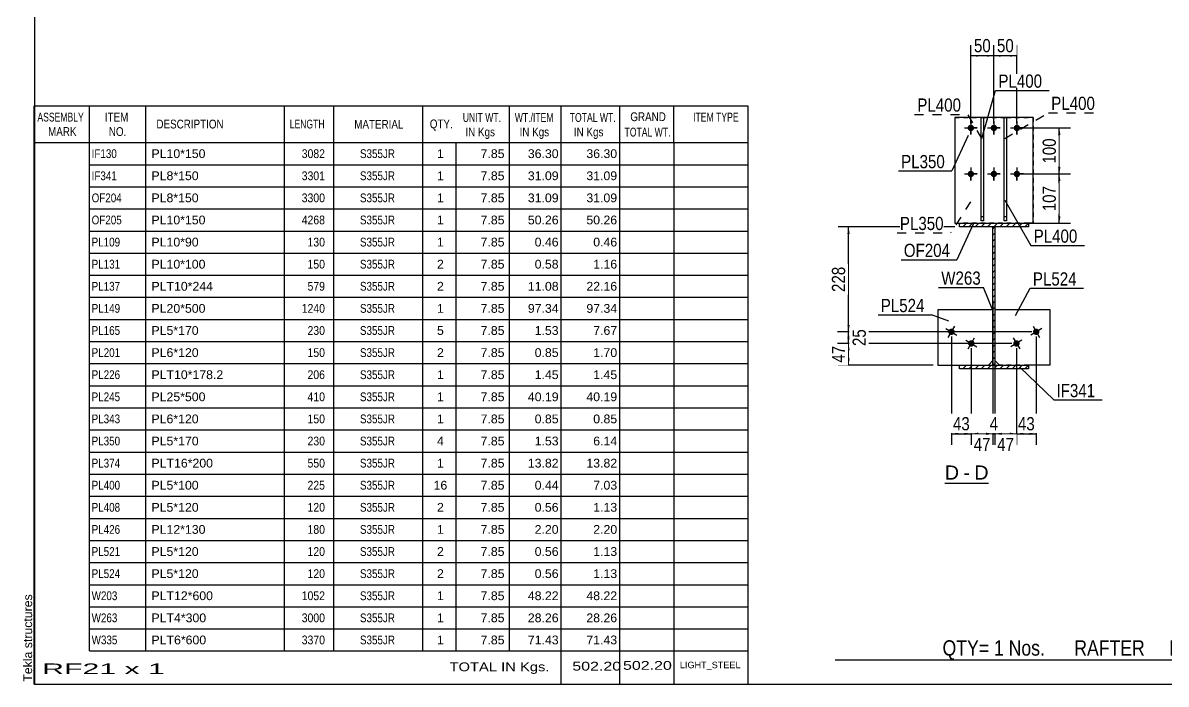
# Model space of a CAD drawing. Header units: millimetres. Extents: x -34 to 368, y -198 to 79.
# Drawn here: x -34.1 to 214.2, y -198.3 to -54.7 of the extents above; entities that cross this region are included whole.
import ezdxf

# ---------------------------------------------------------------- set-up
doc = ezdxf.new("R2010")
doc.units = ezdxf.units.MM
doc.linetypes.add('DXK_LINE_DOT1', pattern=[1.8814, 0.9407, -0.9407])
doc.linetypes.add('DXK_LINE_DOT2', pattern=[3.9198, 1.9599, -1.9599])
doc.styles.add('Arial', font='ARIAL.TTF', dxfattribs={"height": 0.2})
doc.styles.add('Arial Narrow', font='ARIALN.TTF', dxfattribs={"height": 0.2})

# ---------------------------------------------------------------- blocks, each defined once
blk = doc.blocks.new('Unknown-627306527-1201')
at = {"color": 5, "linetype": 'Continuous'}
for p, q in [((-31.58, 78.71), (-31.58, -198.29)), ((-31.58, -198.29), (368.42, -198.29))]:
    blk.add_line(p, q, dxfattribs=at)
at = {"color": 174, "linetype": 'Continuous', "style": 'Arial'}
blk.add_text('Tekla structures', height=1.9102, rotation=90, dxfattribs=at).set_placement((-32.08, -197.79))
blk = doc.blocks.new('Unknown-627306527-12 - 1220')
at = {"color": 7, "linetype": 'Continuous'}
blk.add_line((166.09, -154.65), (175.59, -154.65), dxfattribs=at)
at = {"color": 0, "linetype": 'Continuous'}
blk.add_wipeout([(169.17, -153.9), (169.17, -150.7), (166.09, -150.7), (166.09, -153.9)], dxfattribs=at)
blk.add_wipeout([(171.55, -153.9), (171.55, -150.7), (170.13, -150.7), (170.13, -153.9)], dxfattribs=at)
at = {"color": 96, "linetype": 'Continuous', "style": 'Arial'}
blk.add_text('D', height=3.06, dxfattribs=at).set_placement((166.09, -153.9))
at = {"color": 0, "linetype": 'Continuous'}
blk.add_wipeout([(175.59, -153.9), (175.59, -150.7), (172.51, -150.7), (172.51, -153.9)], dxfattribs=at)
at = {"color": 96, "linetype": 'Continuous', "style": 'Arial'}
for s, p in [('D', (172.51, -153.9)), ('-', (170.13, -153.9))]:
    blk.add_text(s, height=3.06, dxfattribs=at).set_placement(p)
blk = doc.blocks.new('Part-627306527-1245 - 1220')
at = {"linetype": 'Continuous'}
h = blk.add_hatch(dxfattribs=at)
h.set_pattern_fill('', scale=0.3, style=0, pattern_type=0)
h.set_pattern_definition([(45, (184.2473, -129.0366), (-0.67352, 0.67352), [])])
h.paths.add_polyline_path([(184.25, -129.84), (184.25, -129.04), (169.25, -129.04), (169.25, -129.84)])
at = {"color": 2, "linetype": 'Continuous'}
for p, q in [((169.25, -129.84), (169.25, -129.04)), ((169.25, -129.04), (184.25, -129.04)), ((184.25, -129.04), (184.25, -129.84)), ((184.25, -129.84), (169.25, -129.84))]:
    blk.add_line(p, q, dxfattribs=at)
blk = doc.blocks.new('Part-627306527-1280 - 1220')
at = {"color": 2, "linetype": 'Continuous'}
for p, q in [((168.25, -75.24), (168.25, -98.24)), ((185.25, -75.24), (168.25, -75.24)), ((185.25, -98.24), (185.25, -75.24)), ((168.25, -98.24), (169.25, -98.24)), ((185.25, -98.24), (184.25, -98.24))]:
    blk.add_line(p, q, dxfattribs=at)
at = {"color": 7, "linetype": 'DXK_LINE_DOT1'}
blk.add_line((184.25, -98.24), (169.25, -98.24), dxfattribs=at)
blk = doc.blocks.new('Part-627306527-1385 - 1220')
at = {"color": 2, "linetype": 'Continuous'}
for p, q in [((174, -97.74), (174, -75.24)), ((174, -75.24), (174.5, -75.24)), ((174.5, -75.24), (174.5, -97.74)), ((174.5, -97.74), (174, -97.74))]:
    blk.add_line(p, q, dxfattribs=at)
at = {"color": 7, "linetype": 'DXK_LINE_DOT1'}
blk.add_line((174, -96.74), (174.5, -96.74), dxfattribs=at)
blk = doc.blocks.new('Part-627306527-1325 - 1220')
at = {"linetype": 'Continuous'}
h = blk.add_hatch(dxfattribs=at)
h.set_pattern_fill('', scale=0.3, style=0, pattern_type=0)
h.set_pattern_definition([(45, (184.2473, -98.2366), (-0.67352, 0.67352), [])])
h.paths.add_polyline_path([(184.25, -99.04), (184.25, -98.24), (169.25, -98.24), (169.25, -99.04)])
at = {"color": 2, "linetype": 'Continuous'}
for p, q in [((169.25, -99.04), (169.25, -98.24)), ((169.25, -98.24), (184.25, -98.24)), ((184.25, -99.04), (169.25, -99.04)), ((184.25, -98.24), (184.25, -99.04))]:
    blk.add_line(p, q, dxfattribs=at)
blk = doc.blocks.new('Bolt-627306527-1331 - 1220')
at = {"linetype": 'Continuous'}
for points in [[(167.89, -121.2, -1), (167.18, -122.41, -1)], [(172.2, -123.73, -1), (171.49, -124.94, -1)]]:
    blk.add_hatch(color=3, dxfattribs=at).paths.add_polyline_path(points)
at = {"color": 3, "linetype": 'Continuous'}
for p, q in [((166.33, -121.09), (168.74, -122.51)), ((166.83, -123.01), (168.25, -120.6)), ((170.64, -123.63), (173.05, -125.05)), ((171.14, -125.54), (172.56, -123.13))]:
    blk.add_line(p, q, dxfattribs=at)
blk = doc.blocks.new('Bolt-627306527-1332 - 1220')
at = {"linetype": 'Continuous'}
for points in [[(186.31, -122.41, -1), (185.6, -121.2, -1)], [(182, -124.94, -1), (181.29, -123.73, -1)]]:
    blk.add_hatch(color=3, dxfattribs=at).paths.add_polyline_path(points)
at = {"color": 3, "linetype": 'Continuous'}
for p, q in [((187.16, -121.09), (184.75, -122.51)), ((185.25, -120.6), (186.67, -123.01)), ((182.85, -123.63), (180.44, -125.05)), ((180.94, -123.13), (182.36, -125.54))]:
    blk.add_line(p, q, dxfattribs=at)
blk = doc.blocks.new('Bolt-627306527-1333 - 1220')
at = {"color": 3, "linetype": 'Continuous'}
for p, q in [((171.75, -76.14), (171.75, -77.07)), ((176.75, -76.14), (176.75, -77.07)), ((181.75, -76.14), (181.75, -77.07)), ((170.35, -77.54), (171.28, -77.54)), ((171.75, -78.94), (171.75, -78)), ((173.15, -77.54), (172.21, -77.54)), ((175.35, -77.54), (176.28, -77.54)), ((176.75, -78.94), (176.75, -78)), ((178.15, -77.54), (177.21, -77.54)), ((180.35, -77.54), (181.28, -77.54)), ((181.75, -78.94), (181.75, -78)), ((183.15, -77.54), (182.21, -77.54)), ((171.75, -86.14), (171.75, -87.07)), ((176.75, -86.14), (176.75, -87.07)), ((181.75, -86.14), (181.75, -87.07)), ((170.35, -87.54), (171.28, -87.54)), ((171.75, -88.94), (171.75, -88)), ((173.15, -87.54), (172.21, -87.54)), ((175.35, -87.54), (176.28, -87.54)), ((176.75, -88.94), (176.75, -88)), ((178.15, -87.54), (177.21, -87.54)), ((180.35, -87.54), (181.28, -87.54)), ((181.75, -88.94), (181.75, -88)), ((183.15, -87.54), (182.21, -87.54))]:
    blk.add_line(p, q, dxfattribs=at)
blk = doc.blocks.new('Bolt-627306527-1345 - 1220')
at = {"linetype": 'Continuous'}
for points in [[(172.45, -77.54, -1), (171.05, -77.54, -1)], [(177.45, -77.54, -1), (176.05, -77.54, -1)], [(182.45, -77.54, -1), (181.05, -77.54, -1)], [(172.45, -87.54, -1), (171.05, -87.54, -1)], [(177.45, -87.54, -1), (176.05, -87.54, -1)], [(182.45, -87.54, -1), (181.05, -87.54, -1)]]:
    blk.add_hatch(color=3, dxfattribs=at).paths.add_polyline_path(points)
at = {"color": 3, "linetype": 'Continuous'}
for p, q in [((171.75, -76.14), (171.75, -78.94)), ((176.75, -76.14), (176.75, -78.94)), ((181.75, -76.14), (181.75, -78.94)), ((170.35, -77.54), (173.15, -77.54)), ((175.35, -77.54), (178.15, -77.54)), ((180.35, -77.54), (183.15, -77.54)), ((171.75, -86.14), (171.75, -88.94)), ((176.75, -86.14), (176.75, -88.94)), ((181.75, -86.14), (181.75, -88.94)), ((170.35, -87.54), (173.15, -87.54)), ((175.35, -87.54), (178.15, -87.54)), ((180.35, -87.54), (183.15, -87.54))]:
    blk.add_line(p, q, dxfattribs=at)
blk = doc.blocks.new('Part-627306527-1363 - 1220')
at = {"linetype": 'Continuous'}
h = blk.add_hatch(dxfattribs=at)
h.set_pattern_fill('', scale=0.3, style=0, pattern_type=0)
h.set_pattern_definition([(45, (176.9473, -99.0366), (-0.67352, 0.67352), [])])
h.paths.add_polyline_path([(176.95, -129.04), (176.95, -99.04), (176.55, -99.04), (176.55, -129.04)])
at = {"color": 2, "linetype": 'Continuous'}
for p, q in [((176.55, -129.04), (176.55, -99.04)), ((176.55, -99.04), (176.95, -99.04)), ((176.95, -99.04), (176.95, -129.04)), ((176.95, -129.04), (176.55, -129.04))]:
    blk.add_line(p, q, dxfattribs=at)
blk = doc.blocks.new('Part-627306527-1393 - 1220')
at = {"color": 7, "linetype": 'DXK_LINE_DOT1'}
for p, q in [((174, -97.74), (174, -75.24)), ((174, -75.24), (174.5, -75.24)), ((174.5, -75.24), (174.5, -97.74)), ((174.5, -97.74), (174, -97.74))]:
    blk.add_line(p, q, dxfattribs=at)
blk = doc.blocks.new('Part-627306527-1402 - 1220')
at = {"color": 2, "linetype": 'Continuous'}
for p, q in [((179, -97.74), (179, -75.24)), ((179, -75.24), (179.5, -75.24)), ((179.5, -75.24), (179.5, -97.74)), ((179.5, -97.74), (179, -97.74))]:
    blk.add_line(p, q, dxfattribs=at)
at = {"color": 7, "linetype": 'DXK_LINE_DOT1'}
blk.add_line((179, -96.74), (179.5, -96.74), dxfattribs=at)
blk = doc.blocks.new('Part-627306527-1429 - 1220')
at = {"color": 2, "linetype": 'Continuous'}
for p, q in [((176.55, -117.04), (164.55, -117.04)), ((164.55, -117.04), (164.55, -129.04)), ((164.55, -129.04), (169.25, -129.04)), ((176.55, -128.04), (175.55, -129.04))]:
    blk.add_line(p, q, dxfattribs=at)
at = {"color": 7, "linetype": 'DXK_LINE_DOT1'}
for p, q in [((176.55, -117.04), (176.55, -128.04)), ((169.25, -129.04), (175.55, -129.04))]:
    blk.add_line(p, q, dxfattribs=at)
blk = doc.blocks.new('Part-627306527-1434 - 1220')
at = {"color": 2, "linetype": 'Continuous'}
for p, q in [((188.95, -117.04), (176.95, -117.04)), ((188.95, -129.04), (188.95, -117.04)), ((176.95, -128.04), (177.95, -129.04)), ((188.95, -129.04), (184.25, -129.04))]:
    blk.add_line(p, q, dxfattribs=at)
at = {"color": 7, "linetype": 'DXK_LINE_DOT1'}
for p, q in [((176.95, -117.04), (176.95, -128.04)), ((184.25, -129.04), (177.95, -129.04))]:
    blk.add_line(p, q, dxfattribs=at)
blk = doc.blocks.new('Part-627306527-1439 - 1220')
at = {"color": 7, "linetype": 'DXK_LINE_DOT1'}
for p, q in [((179, -97.74), (179, -75.24)), ((179, -75.24), (179.5, -75.24)), ((179.5, -75.24), (179.5, -97.74)), ((179.5, -97.74), (179, -97.74))]:
    blk.add_line(p, q, dxfattribs=at)
blk = doc.blocks.new('Part-627306527-1444 - 1220')
at = {"color": 7, "linetype": 'DXK_LINE_DOT1'}
for p, q in [((168.25, -75.24), (168.25, -98.24)), ((168.25, -75.24), (174, -75.24)), ((174.5, -75.24), (179, -75.24)), ((179.5, -75.24), (185.25, -75.24)), ((185.25, -75.24), (185.25, -98.24)), ((168.25, -98.24), (169.25, -98.24)), ((184.25, -98.24), (185.25, -98.24))]:
    blk.add_line(p, q, dxfattribs=at)
blk = doc.blocks.new('StraightDimension-627306527-1511 - 1220')
at = {"linetype": 'Continuous'}
for points in [[(173.35, -144.2), (171.85, -143.95), (173.35, -143.7)], [(175.05, -143.7), (176.55, -143.95), (175.05, -144.2)]]:
    blk.add_hatch(color=7, dxfattribs=at).paths.add_polyline_path(points)
at = {"color": 7, "linetype": 'Continuous'}
for p, q in [((176.55, -115.04), (176.55, -146.2)), ((171.85, -125.34), (171.85, -146.2)), ((171.85, -143.95), (176.55, -143.95))]:
    blk.add_line(p, q, dxfattribs=at)
at = {"color": 0}
blk.add_wipeout([(176.63, -148.3), (176.63, -144.1), (171.77, -144.1), (171.77, -148.3)], dxfattribs=at)
at = {"color": 3, "style": 'Arial Narrow'}
blk.add_text('47', height=2.863, dxfattribs=at).set_placement((172.37, -147.7))
blk = doc.blocks.new('StraightDimension-627306527-1531 - 1220')
at = {"linetype": 'Continuous'}
for points in [[(183.15, -144.2), (181.65, -143.95), (183.15, -143.7)], [(184.46, -143.7), (185.96, -143.95), (184.46, -144.2)]]:
    blk.add_hatch(color=7, dxfattribs=at).paths.add_polyline_path(points)
at = {"color": 7, "linetype": 'Continuous'}
for p, q in [((185.96, -122.8), (185.96, -146.35)), ((181.65, -125.34), (181.65, -146.35)), ((181.65, -143.95), (185.96, -143.95))]:
    blk.add_line(p, q, dxfattribs=at)
at = {"color": 0}
blk.add_wipeout([(186.23, -143.8), (186.23, -139.6), (181.37, -139.6), (181.37, -143.8)], dxfattribs=at)
at = {"color": 3, "style": 'Arial Narrow'}
blk.add_text('43', height=2.863, dxfattribs=at).set_placement((181.97, -143.2))
blk = doc.blocks.new('StraightDimension-627306527-1541 - 1220')
at = {"linetype": 'Continuous'}
for points in [[(178.45, -144.2), (176.95, -143.95), (178.45, -143.7)], [(180.15, -143.7), (181.65, -143.95), (180.15, -144.2)]]:
    blk.add_hatch(color=7, dxfattribs=at).paths.add_polyline_path(points)
at = {"color": 7, "linetype": 'Continuous'}
for p, q in [((176.95, -115.04), (176.95, -146.2)), ((181.65, -125.34), (181.65, -146.2)), ((176.95, -143.95), (181.65, -143.95))]:
    blk.add_line(p, q, dxfattribs=at)
at = {"color": 0}
blk.add_wipeout([(181.73, -148.3), (181.73, -144.1), (176.87, -144.1), (176.87, -148.3)], dxfattribs=at)
at = {"color": 3, "style": 'Arial Narrow'}
blk.add_text('47', height=2.863, dxfattribs=at).set_placement((177.47, -147.7))
blk = doc.blocks.new('StraightDimension-627306527-7121 - 1220')
at = {"linetype": 'Continuous'}
for points in [[(144.94, -100.54), (145.19, -99.04), (145.44, -100.54)], [(145.44, -120.3), (145.19, -121.8), (144.94, -120.3)]]:
    blk.add_hatch(color=7, dxfattribs=at).paths.add_polyline_path(points)
at = {"color": 7, "linetype": 'Continuous'}
for p, q in [((168.25, -99.04), (142.94, -99.04)), ((145.19, -121.8), (145.19, -99.04)), ((184.96, -121.8), (142.94, -121.8))]:
    blk.add_line(p, q, dxfattribs=at)
at = {"color": 0}
blk.add_wipeout([(145.04, -107.08), (140.84, -107.08), (140.84, -113.76), (145.04, -113.76)], dxfattribs=at)
at = {"color": 3, "style": 'Arial Narrow'}
blk.add_text('228', height=2.863, rotation=90.0002, dxfattribs=at).set_placement((144.44, -113.16))
blk = doc.blocks.new('StraightDimension-627306527-1521 - 1220')
at = {"linetype": 'Continuous'}
for points in [[(169.04, -144.2), (167.54, -143.95), (169.04, -143.7)], [(170.35, -143.7), (171.85, -143.95), (170.35, -144.2)]]:
    blk.add_hatch(color=7, dxfattribs=at).paths.add_polyline_path(points)
at = {"color": 7, "linetype": 'Continuous'}
for p, q in [((167.54, -122.8), (167.54, -146.35)), ((171.85, -125.34), (171.85, -146.35)), ((167.54, -143.95), (171.85, -143.95))]:
    blk.add_line(p, q, dxfattribs=at)
at = {"color": 0}
blk.add_wipeout([(172.12, -143.8), (172.12, -139.6), (167.26, -139.6), (167.26, -143.8)], dxfattribs=at)
at = {"color": 3, "style": 'Arial Narrow'}
blk.add_text('43', height=2.863, dxfattribs=at).set_placement((167.86, -143.2))
blk = doc.blocks.new('StraightDimension-627306527-7123 - 1220')
at = {"linetype": 'Continuous'}
for points in [[(144.94, -125.84), (145.19, -124.34), (145.44, -125.84)], [(145.44, -127.54), (145.19, -129.04), (144.94, -127.54)]]:
    blk.add_hatch(color=7, dxfattribs=at).paths.add_polyline_path(points)
at = {"color": 7, "linetype": 'Continuous'}
for p, q in [((180.65, -124.34), (142.94, -124.34)), ((145.19, -129.04), (145.19, -124.34)), ((163.55, -129.04), (142.94, -129.04))]:
    blk.add_line(p, q, dxfattribs=at)
at = {"color": 0}
blk.add_wipeout([(145.04, -124.26), (140.84, -124.26), (140.84, -129.11), (145.04, -129.11)], dxfattribs=at)
at = {"color": 3, "style": 'Arial Narrow'}
blk.add_text('47', height=2.863, rotation=90.0002, dxfattribs=at).set_placement((144.44, -128.51))
blk = doc.blocks.new('StraightDimension-627306527-1500 - 1220')
at = {"linetype": 'Continuous'}
for points in [[(175.05, -143.7), (176.55, -143.95), (175.05, -144.2)], [(178.45, -144.2), (176.95, -143.95), (178.45, -143.7)]]:
    blk.add_hatch(color=7, dxfattribs=at).paths.add_polyline_path(points)
at = {"color": 7, "linetype": 'Continuous'}
for p, q in [((176.55, -115.04), (176.55, -146.35)), ((176.95, -115.04), (176.95, -146.35)), ((176.55, -143.95), (176.95, -143.95))]:
    blk.add_line(p, q, dxfattribs=at)
at = {"color": 0}
blk.add_wipeout([(178.26, -143.8), (178.26, -139.6), (175.23, -139.6), (175.23, -143.8)], dxfattribs=at)
at = {"color": 3, "style": 'Arial Narrow'}
blk.add_text('4', height=2.86, dxfattribs=at).set_placement((175.83, -143.2))
blk = doc.blocks.new('StraightDimension-627306527-1557 - 1220')
at = {"linetype": 'Continuous'}
for points in [[(190.7, -79.04), (190.95, -77.54), (191.2, -79.04)], [(191.2, -86.04), (190.95, -87.54), (190.7, -86.04)]]:
    blk.add_hatch(color=7, dxfattribs=at).paths.add_polyline_path(points)
at = {"color": 7, "linetype": 'Continuous'}
for p, q in [((182.75, -77.54), (193.35, -77.54)), ((190.95, -87.54), (190.95, -77.54)), ((182.75, -87.54), (193.35, -87.54))]:
    blk.add_line(p, q, dxfattribs=at)
at = {"color": 0}
blk.add_wipeout([(190.8, -79.19), (186.6, -79.19), (186.6, -85.88), (190.8, -85.88)], dxfattribs=at)
at = {"color": 3, "style": 'Arial Narrow'}
blk.add_text('100', height=2.863, rotation=90.0002, dxfattribs=at).set_placement((190.2, -85.28))
blk = doc.blocks.new('StraightDimension-627306527-1573 - 1220')
at = {"linetype": 'Continuous'}
for points in [[(190.7, -89.04), (190.95, -87.54), (191.2, -89.04)], [(191.2, -96.74), (190.95, -98.24), (190.7, -96.74)]]:
    blk.add_hatch(color=7, dxfattribs=at).paths.add_polyline_path(points)
at = {"color": 7, "linetype": 'Continuous'}
for p, q in [((182.75, -87.54), (193.35, -87.54)), ((190.95, -98.24), (190.95, -87.54)), ((185.25, -98.24), (193.35, -98.24))]:
    blk.add_line(p, q, dxfattribs=at)
at = {"color": 0}
blk.add_wipeout([(190.8, -89.54), (186.6, -89.54), (186.6, -96.23), (190.8, -96.23)], dxfattribs=at)
at = {"color": 3, "style": 'Arial Narrow'}
blk.add_text('107', height=2.863, rotation=90.0002, dxfattribs=at).set_placement((190.2, -95.63))
blk = doc.blocks.new('StraightDimension-627306527-3196 - 1220')
at = {"linetype": 'Continuous'}
for points in [[(173.25, -62.09), (171.75, -61.84), (173.25, -61.59)], [(175.25, -61.59), (176.75, -61.84), (175.25, -62.09)]]:
    blk.add_hatch(color=7, dxfattribs=at).paths.add_polyline_path(points)
at = {"color": 7, "linetype": 'Continuous'}
for p, q in [((171.75, -76.54), (171.75, -59.59)), ((171.75, -61.84), (176.75, -61.84)), ((176.75, -76.54), (176.75, -59.59))]:
    blk.add_line(p, q, dxfattribs=at)
at = {"color": 0}
blk.add_wipeout([(176.68, -61.69), (176.68, -57.49), (171.82, -57.49), (171.82, -61.69)], dxfattribs=at)
at = {"color": 3, "style": 'Arial Narrow'}
blk.add_text('50', height=2.863, dxfattribs=at).set_placement((172.42, -61.09))
blk = doc.blocks.new('StraightDimension-627306527-3198 - 1220')
at = {"linetype": 'Continuous'}
for points in [[(178.25, -62.09), (176.75, -61.84), (178.25, -61.59)], [(180.25, -61.59), (181.75, -61.84), (180.25, -62.09)]]:
    blk.add_hatch(color=7, dxfattribs=at).paths.add_polyline_path(points)
at = {"color": 7, "linetype": 'Continuous'}
for p, q in [((176.75, -76.54), (176.75, -59.59)), ((176.75, -61.84), (181.75, -61.84)), ((181.75, -76.54), (181.75, -59.59))]:
    blk.add_line(p, q, dxfattribs=at)
at = {"color": 0}
blk.add_wipeout([(181.68, -61.69), (181.68, -57.49), (176.82, -57.49), (176.82, -61.69)], dxfattribs=at)
at = {"color": 3, "style": 'Arial Narrow'}
blk.add_text('50', height=2.863, dxfattribs=at).set_placement((177.42, -61.09))
blk = doc.blocks.new('StraightDimension-627306527-7122 - 1220')
at = {"linetype": 'Continuous'}
for points in [[(144.94, -123.3), (145.19, -121.8), (145.44, -123.3)], [(145.44, -122.84), (145.19, -124.34), (144.94, -122.84)]]:
    blk.add_hatch(color=7, dxfattribs=at).paths.add_polyline_path(points)
at = {"color": 7, "linetype": 'Continuous'}
for p, q in [((184.96, -121.8), (142.79, -121.8)), ((145.19, -124.34), (145.19, -121.8)), ((180.65, -124.34), (142.79, -124.34))]:
    blk.add_line(p, q, dxfattribs=at)
at = {"color": 0}
blk.add_wipeout([(149.54, -120.64), (145.34, -120.64), (145.34, -125.5), (149.54, -125.5)], dxfattribs=at)
at = {"color": 3, "style": 'Arial Narrow'}
blk.add_text('25', height=2.863, rotation=90.0002, dxfattribs=at).set_placement((148.94, -124.9))
blk = doc.blocks.new('CBS_BOM-627306527-8106')
at = {"color": 7, "linetype": 'Continuous'}
for p, q in [((-31.61, -80.72), (-31.61, -72.72)), ((-31.61, -72.72), (123.31, -72.72)), ((-19.61, -80.72), (-19.61, -72.72)), ((-7.42, -80.72), (-7.42, -72.72)), ((22.75, -80.72), (22.75, -72.72)), ((33.43, -80.72), (33.43, -72.72)), ((52.74, -80.72), (52.74, -72.72)), ((71.54, -80.72), (71.54, -72.72)), ((82.76, -80.72), (82.76, -72.72)), ((95.54, -80.72), (95.54, -72.72)), ((107.29, -80.72), (107.29, -72.72)), ((123.31, -72.73), (123.31, -80.71)), ((-31.61, -80.72), (123.31, -80.72)), ((-31.61, -85.52), (-31.61, -80.72)), ((-19.61, -85.52), (-19.61, -80.72)), ((-7.42, -85.52), (-7.42, -80.72)), ((22.75, -85.52), (22.75, -80.72)), ((33.43, -85.52), (33.43, -80.72)), ((52.74, -85.52), (52.74, -80.72)), ((60.01, -85.52), (60.01, -80.72)), ((71.54, -85.52), (71.54, -80.72)), ((82.76, -85.52), (82.76, -80.72)), ((95.54, -85.52), (95.54, -80.72)), ((107.31, -85.52), (107.31, -80.72)), ((123.31, -80.73), (123.31, -85.52)), ((-31.61, -90.32), (-31.61, -85.52)), ((-19.61, -85.52), (123.31, -85.52)), ((-19.61, -90.32), (-19.61, -85.52)), ((-7.42, -90.32), (-7.42, -85.52)), ((22.75, -90.32), (22.75, -85.52)), ((33.43, -90.32), (33.43, -85.52)), ((52.74, -90.32), (52.74, -85.52)), ((60.01, -90.32), (60.01, -85.52)), ((71.54, -90.32), (71.54, -85.52)), ((82.76, -90.32), (82.76, -85.52)), ((95.54, -90.32), (95.54, -85.52)), ((107.31, -90.32), (107.31, -85.52)), ((123.31, -85.53), (123.31, -90.32)), ((-31.61, -95.12), (-31.61, -90.32)), ((-19.61, -90.32), (123.31, -90.32)), ((-19.61, -95.12), (-19.61, -90.32)), ((-7.42, -95.12), (-7.42, -90.32)), ((22.75, -95.12), (22.75, -90.32)), ((33.43, -95.12), (33.43, -90.32)), ((52.74, -95.12), (52.74, -90.32)), ((60.01, -95.12), (60.01, -90.32)), ((71.54, -95.12), (71.54, -90.32)), ((82.76, -95.12), (82.76, -90.32)), ((95.54, -95.12), (95.54, -90.32)), ((107.31, -95.12), (107.31, -90.32)), ((123.31, -90.33), (123.31, -95.12)), ((-31.61, -99.92), (-31.61, -95.12)), ((-19.61, -95.12), (123.31, -95.12)), ((-19.61, -99.92), (-19.61, -95.12)), ((-7.42, -99.92), (-7.42, -95.12)), ((22.75, -99.92), (22.75, -95.12)), ((33.43, -99.92), (33.43, -95.12)), ((52.74, -99.92), (52.74, -95.12)), ((60.01, -99.92), (60.01, -95.12)), ((71.54, -99.92), (71.54, -95.12)), ((82.76, -99.92), (82.76, -95.12)), ((95.54, -99.92), (95.54, -95.12)), ((107.31, -99.92), (107.31, -95.12)), ((123.31, -95.13), (123.31, -99.92)), ((-31.61, -104.72), (-31.61, -99.92)), ((-19.61, -99.92), (123.31, -99.92)), ((-19.61, -104.72), (-19.61, -99.92)), ((-7.42, -104.72), (-7.42, -99.92)), ((22.75, -104.72), (22.75, -99.92)), ((33.43, -104.72), (33.43, -99.92)), ((52.74, -104.72), (52.74, -99.92)), ((60.01, -104.72), (60.01, -99.92)), ((71.54, -104.72), (71.54, -99.92)), ((82.76, -104.72), (82.76, -99.92)), ((95.54, -104.72), (95.54, -99.92)), ((107.31, -104.72), (107.31, -99.92)), ((123.31, -99.93), (123.31, -104.72)), ((-31.61, -109.52), (-31.61, -104.72)), ((-19.61, -104.72), (123.31, -104.72)), ((-19.61, -109.52), (-19.61, -104.72)), ((-7.42, -109.52), (-7.42, -104.72)), ((22.75, -109.52), (22.75, -104.72)), ((33.43, -109.52), (33.43, -104.72)), ((52.74, -109.52), (52.74, -104.72)), ((60.01, -109.52), (60.01, -104.72)), ((71.54, -109.52), (71.54, -104.72)), ((82.76, -109.52), (82.76, -104.72)), ((95.54, -109.52), (95.54, -104.72)), ((107.31, -109.52), (107.31, -104.72)), ((123.31, -104.73), (123.31, -109.52)), ((-31.61, -114.32), (-31.61, -109.52)), ((-19.61, -109.52), (123.31, -109.52)), ((-19.61, -114.32), (-19.61, -109.52)), ((-7.42, -114.32), (-7.42, -109.52)), ((22.75, -114.32), (22.75, -109.52)), ((33.43, -114.32), (33.43, -109.52)), ((52.74, -114.32), (52.74, -109.52)), ((60.01, -114.32), (60.01, -109.52)), ((71.54, -114.32), (71.54, -109.52)), ((82.76, -114.32), (82.76, -109.52)), ((95.54, -114.32), (95.54, -109.52)), ((107.31, -114.32), (107.31, -109.52)), ((123.31, -109.53), (123.31, -114.32)), ((-31.61, -119.12), (-31.61, -114.32)), ((-19.61, -114.32), (123.31, -114.32)), ((-19.61, -119.12), (-19.61, -114.32)), ((-7.42, -119.12), (-7.42, -114.32)), ((22.75, -119.12), (22.75, -114.32)), ((33.43, -119.12), (33.43, -114.32)), ((52.74, -119.12), (52.74, -114.32)), ((60.01, -119.12), (60.01, -114.32)), ((71.54, -119.12), (71.54, -114.32)), ((82.76, -119.12), (82.76, -114.32)), ((95.54, -119.12), (95.54, -114.32)), ((107.31, -119.12), (107.31, -114.32)), ((123.31, -114.33), (123.31, -119.12)), ((-31.61, -123.92), (-31.61, -119.12)), ((-19.61, -119.12), (123.31, -119.12)), ((-19.61, -123.92), (-19.61, -119.12)), ((-7.42, -123.92), (-7.42, -119.12)), ((22.75, -123.92), (22.75, -119.12)), ((33.43, -123.92), (33.43, -119.12)), ((52.74, -123.92), (52.74, -119.12)), ((60.01, -123.92), (60.01, -119.12)), ((71.54, -123.92), (71.54, -119.12)), ((82.76, -123.92), (82.76, -119.12)), ((95.54, -123.92), (95.54, -119.12)), ((107.31, -123.92), (107.31, -119.12)), ((123.31, -119.13), (123.31, -123.92)), ((-31.61, -128.72), (-31.61, -123.92)), ((-19.61, -123.92), (123.31, -123.92)), ((-19.61, -128.72), (-19.61, -123.92)), ((-7.42, -128.72), (-7.42, -123.92)), ((22.75, -128.72), (22.75, -123.92)), ((33.43, -128.72), (33.43, -123.92)), ((52.74, -128.72), (52.74, -123.92)), ((60.01, -128.72), (60.01, -123.92)), ((71.54, -128.72), (71.54, -123.92)), ((82.76, -128.72), (82.76, -123.92)), ((95.54, -128.72), (95.54, -123.92)), ((107.31, -128.72), (107.31, -123.92)), ((123.31, -123.93), (123.31, -128.72)), ((-31.61, -133.52), (-31.61, -128.72)), ((-19.61, -128.72), (123.31, -128.72)), ((-19.61, -133.52), (-19.61, -128.72)), ((-7.42, -133.52), (-7.42, -128.72)), ((22.75, -133.52), (22.75, -128.72)), ((33.43, -133.52), (33.43, -128.72)), ((52.74, -133.52), (52.74, -128.72)), ((60.01, -133.52), (60.01, -128.72)), ((71.54, -133.52), (71.54, -128.72)), ((82.76, -133.52), (82.76, -128.72)), ((95.54, -133.52), (95.54, -128.72)), ((107.31, -133.52), (107.31, -128.72)), ((123.31, -128.73), (123.31, -133.52)), ((-31.61, -138.32), (-31.61, -133.52)), ((-19.61, -133.52), (123.31, -133.52)), ((-19.61, -138.32), (-19.61, -133.52)), ((-7.42, -138.32), (-7.42, -133.52)), ((22.75, -138.32), (22.75, -133.52)), ((33.43, -138.32), (33.43, -133.52)), ((52.74, -138.32), (52.74, -133.52)), ((60.01, -138.32), (60.01, -133.52)), ((71.54, -138.32), (71.54, -133.52)), ((82.76, -138.32), (82.76, -133.52)), ((95.54, -138.32), (95.54, -133.52)), ((107.31, -138.32), (107.31, -133.52)), ((123.31, -133.53), (123.31, -138.32)), ((-31.61, -143.12), (-31.61, -138.32)), ((-19.61, -138.32), (123.31, -138.32)), ((-19.61, -143.12), (-19.61, -138.32)), ((-7.42, -143.12), (-7.42, -138.32)), ((22.75, -143.12), (22.75, -138.32)), ((33.43, -143.12), (33.43, -138.32)), ((52.74, -143.12), (52.74, -138.32)), ((60.01, -143.12), (60.01, -138.32)), ((71.54, -143.12), (71.54, -138.32)), ((82.76, -143.12), (82.76, -138.32)), ((95.54, -143.12), (95.54, -138.32)), ((107.31, -143.12), (107.31, -138.32)), ((123.31, -138.33), (123.31, -143.12)), ((-31.61, -147.92), (-31.61, -143.12)), ((-19.61, -143.12), (123.31, -143.12)), ((-19.61, -147.92), (-19.61, -143.12)), ((-7.42, -147.92), (-7.42, -143.12)), ((22.75, -147.92), (22.75, -143.12)), ((33.43, -147.92), (33.43, -143.12)), ((52.74, -147.92), (52.74, -143.12)), ((60.01, -147.92), (60.01, -143.12)), ((71.54, -147.92), (71.54, -143.12)), ((82.76, -147.92), (82.76, -143.12)), ((95.54, -147.92), (95.54, -143.12)), ((107.31, -147.92), (107.31, -143.12)), ((123.31, -143.13), (123.31, -147.92)), ((-31.61, -152.72), (-31.61, -147.92)), ((-19.61, -147.92), (123.31, -147.92)), ((-19.61, -152.72), (-19.61, -147.92)), ((-7.42, -152.72), (-7.42, -147.92)), ((22.75, -152.72), (22.75, -147.92)), ((33.43, -152.72), (33.43, -147.92)), ((52.74, -152.72), (52.74, -147.92)), ((60.01, -152.72), (60.01, -147.92)), ((71.54, -152.72), (71.54, -147.92)), ((82.76, -152.72), (82.76, -147.92)), ((95.54, -152.72), (95.54, -147.92)), ((107.31, -152.72), (107.31, -147.92)), ((123.31, -147.93), (123.31, -152.72)), ((-31.61, -157.52), (-31.61, -152.72)), ((-19.61, -152.72), (123.31, -152.72)), ((-19.61, -157.52), (-19.61, -152.72)), ((-7.42, -157.52), (-7.42, -152.72)), ((22.75, -157.52), (22.75, -152.72)), ((33.43, -157.52), (33.43, -152.72)), ((52.74, -157.52), (52.74, -152.72)), ((60.01, -157.52), (60.01, -152.72)), ((71.54, -157.52), (71.54, -152.72)), ((82.76, -157.52), (82.76, -152.72)), ((95.54, -157.52), (95.54, -152.72)), ((107.31, -157.52), (107.31, -152.72)), ((123.31, -152.73), (123.31, -157.52)), ((-31.61, -162.32), (-31.61, -157.52)), ((-19.61, -157.52), (123.31, -157.52)), ((-19.61, -162.32), (-19.61, -157.52)), ((-7.42, -162.32), (-7.42, -157.52)), ((22.75, -162.32), (22.75, -157.52)), ((33.43, -162.32), (33.43, -157.52)), ((52.74, -162.32), (52.74, -157.52)), ((60.01, -162.32), (60.01, -157.52)), ((71.54, -162.32), (71.54, -157.52)), ((82.76, -162.32), (82.76, -157.52)), ((95.54, -162.32), (95.54, -157.52)), ((107.31, -162.32), (107.31, -157.52)), ((123.31, -157.53), (123.31, -162.32)), ((-31.61, -167.12), (-31.61, -162.32)), ((-19.61, -162.32), (123.31, -162.32)), ((-19.61, -167.12), (-19.61, -162.32)), ((-7.42, -167.12), (-7.42, -162.32)), ((22.75, -167.12), (22.75, -162.32)), ((33.43, -167.12), (33.43, -162.32)), ((52.74, -167.12), (52.74, -162.32)), ((60.01, -167.12), (60.01, -162.32)), ((71.54, -167.12), (71.54, -162.32)), ((82.76, -167.12), (82.76, -162.32)), ((95.54, -167.12), (95.54, -162.32)), ((107.31, -167.12), (107.31, -162.32)), ((123.31, -162.33), (123.31, -167.12)), ((-31.61, -171.92), (-31.61, -167.12)), ((-19.61, -167.12), (123.31, -167.12)), ((-19.61, -171.92), (-19.61, -167.12)), ((-7.42, -171.92), (-7.42, -167.12)), ((22.75, -171.92), (22.75, -167.12)), ((33.43, -171.92), (33.43, -167.12)), ((52.74, -171.92), (52.74, -167.12)), ((60.01, -171.92), (60.01, -167.12)), ((71.54, -171.92), (71.54, -167.12)), ((82.76, -171.92), (82.76, -167.12)), ((95.54, -171.92), (95.54, -167.12)), ((107.31, -171.92), (107.31, -167.12)), ((123.31, -167.13), (123.31, -171.92)), ((-31.61, -176.72), (-31.61, -171.92)), ((-19.61, -171.92), (123.31, -171.92)), ((-19.61, -176.72), (-19.61, -171.92)), ((-7.42, -176.72), (-7.42, -171.92)), ((22.75, -176.72), (22.75, -171.92)), ((33.43, -176.72), (33.43, -171.92)), ((52.74, -176.72), (52.74, -171.92)), ((60.01, -176.72), (60.01, -171.92)), ((71.54, -176.72), (71.54, -171.92)), ((82.76, -176.72), (82.76, -171.92)), ((95.54, -176.72), (95.54, -171.92)), ((107.31, -176.72), (107.31, -171.92)), ((123.31, -171.93), (123.31, -176.72)), ((-31.61, -181.52), (-31.61, -176.72)), ((-19.61, -176.72), (123.31, -176.72)), ((-19.61, -181.52), (-19.61, -176.72)), ((-7.42, -181.52), (-7.42, -176.72)), ((22.75, -181.52), (22.75, -176.72)), ((33.43, -181.52), (33.43, -176.72)), ((52.74, -181.52), (52.74, -176.72)), ((60.01, -181.52), (60.01, -176.72)), ((71.54, -181.52), (71.54, -176.72)), ((82.76, -181.52), (82.76, -176.72)), ((95.54, -181.52), (95.54, -176.72)), ((107.31, -181.52), (107.31, -176.72)), ((123.31, -176.73), (123.31, -181.52)), ((-31.61, -186.32), (-31.61, -181.52)), ((-19.61, -181.52), (123.31, -181.52)), ((-19.61, -186.32), (-19.61, -181.52)), ((-7.42, -186.32), (-7.42, -181.52)), ((22.75, -186.32), (22.75, -181.52)), ((33.43, -186.32), (33.43, -181.52)), ((52.74, -186.32), (52.74, -181.52)), ((60.01, -186.32), (60.01, -181.52)), ((71.54, -186.32), (71.54, -181.52)), ((82.76, -186.32), (82.76, -181.52)), ((95.54, -186.32), (95.54, -181.52)), ((107.31, -186.32), (107.31, -181.52)), ((123.31, -181.53), (123.31, -186.32)), ((-31.61, -191.12), (-31.61, -186.32)), ((-19.61, -186.32), (123.31, -186.32)), ((-19.61, -191.12), (-19.61, -186.32)), ((-7.42, -191.12), (-7.42, -186.32)), ((22.75, -191.12), (22.75, -186.32)), ((33.43, -191.12), (33.43, -186.32)), ((52.74, -191.12), (52.74, -186.32)), ((60.01, -191.12), (60.01, -186.32)), ((71.54, -191.12), (71.54, -186.32)), ((82.76, -191.12), (82.76, -186.32)), ((95.54, -191.12), (95.54, -186.32)), ((107.31, -191.12), (107.31, -186.32)), ((123.31, -186.33), (123.31, -191.12)), ((-31.61, -198.32), (-31.61, -191.14)), ((-19.61, -191.12), (123.31, -191.12)), ((82.76, -198.32), (82.76, -191.14)), ((95.54, -198.32), (95.54, -191.14)), ((107.35, -198.32), (107.35, -191.14)), ((123.31, -191.12), (123.31, -198.32)), ((-31.61, -198.32), (123.31, -198.32))]:
    blk.add_line(p, q, dxfattribs=at)
at = {"color": 3, "linetype": 'Continuous', "style": 'Arial'}
for s, height, width, p in [('ASSEMBLY', 1.91, 0.7, (-30.93, -76.14)), ('ITEM', 1.91, 0.8, (-16.28, -76.14)), ('UNIT WT.', 1.91, 0.7, (61.43, -76.22)), ('WT./ITEM', 1.91, 0.7, (72.73, -76.22)), ('TOTAL WT.', 1.91, 0.7, (84.66, -76.22)), ('GRAND', 1.91, 0.8, (97.81, -76.06)), ('ITEM TYPE', 1.91, 0.7, (111.45, -76.14)), ('DESCRIPTION', 1.9102, 0.8, (-5.09, -77.65)), ('LENGTH', 1.91, 0.7, (23.85, -77.65)), ('MATERIAL', 1.91, 0.8, (37.87, -77.7)), ('QTY.', 1.91, 0.8, (54.27, -77.62)), ('MARK', 1.91, 0.8, (-28.61, -79.28)), ('NO.', 1.91, 0.8, (-15.42, -79.28)), ('IN Kgs', 1.91, 0.8, (62.01, -79.36)), ('IN Kgs', 1.91, 0.8, (73.77, -79.36)), ('IN Kgs', 1.91, 0.8, (85.56, -79.36)), ('TOTAL WT.', 1.91, 0.7, (96.56, -79.4))]:
    blk.add_text(s, height=height, dxfattribs=dict(at, width=width)).set_placement(p)
at = {"color": 7, "linetype": 'Continuous', "style": 'Arial'}
for s, width, p in [('IF130', 0.8, (-19.15, -84.08)), ('3082', 0.85, (26.46, -84.08)), ('S355JR', 0.8, (39.11, -84.08)), ('IF341', 0.8, (-19.15, -88.88)), ('3301', 0.85, (26.46, -88.88)), ('S355JR', 0.8, (39.11, -88.88)), ('OF204', 0.8, (-19.15, -93.68)), ('3300', 0.85, (26.46, -93.68)), ('S355JR', 0.8, (39.11, -93.68)), ('OF205', 0.8, (-19.15, -98.48)), ('4268', 0.85, (26.46, -98.48)), ('S355JR', 0.8, (39.11, -98.48)), ('PL109', 0.8, (-19.15, -103.28)), ('130', 0.85, (27.72, -103.28)), ('S355JR', 0.8, (39.11, -103.28)), ('PL131', 0.8, (-19.15, -108.08)), ('150', 0.85, (27.72, -108.08)), ('S355JR', 0.8, (39.11, -108.08)), ('PL137', 0.8, (-19.15, -112.88)), ('579', 0.85, (27.72, -112.88)), ('S355JR', 0.8, (39.11, -112.88)), ('PL149', 0.8, (-19.15, -117.68)), ('1240', 0.85, (26.46, -117.68)), ('S355JR', 0.8, (39.11, -117.68)), ('PL165', 0.8, (-19.15, -122.48)), ('230', 0.85, (27.72, -122.48)), ('S355JR', 0.8, (39.11, -122.48)), ('PL201', 0.8, (-19.15, -127.28)), ('150', 0.85, (27.72, -127.28)), ('S355JR', 0.8, (39.11, -127.28)), ('PL226', 0.8, (-19.15, -132.08)), ('206', 0.85, (27.72, -132.08)), ('S355JR', 0.8, (39.11, -132.08)), ('PL245', 0.8, (-19.15, -136.88)), ('410', 0.85, (27.72, -136.88)), ('S355JR', 0.8, (39.11, -136.88)), ('PL343', 0.8, (-19.15, -141.68)), ('150', 0.85, (27.72, -141.68)), ('S355JR', 0.8, (39.11, -141.68)), ('PL350', 0.8, (-19.15, -146.48)), ('230', 0.85, (27.72, -146.48)), ('S355JR', 0.8, (39.11, -146.48)), ('PL374', 0.8, (-19.15, -151.28)), ('550', 0.85, (27.72, -151.28)), ('S355JR', 0.8, (39.11, -151.28)), ('PL400', 0.8, (-19.15, -156.08)), ('225', 0.85, (27.72, -156.08)), ('S355JR', 0.8, (39.11, -156.08)), ('PL408', 0.8, (-19.15, -160.88)), ('120', 0.85, (27.72, -160.88)), ('S355JR', 0.8, (39.11, -160.88)), ('PL426', 0.8, (-19.15, -165.68)), ('180', 0.85, (27.72, -165.68)), ('S355JR', 0.8, (39.11, -165.68)), ('PL521', 0.8, (-19.15, -170.48)), ('120', 0.85, (27.72, -170.48)), ('S355JR', 0.8, (39.11, -170.48)), ('PL524', 0.8, (-19.15, -175.28)), ('120', 0.85, (27.72, -175.28)), ('S355JR', 0.8, (39.11, -175.28)), ('W203', 0.8, (-19.15, -180.08)), ('1052', 0.85, (26.46, -180.08)), ('S355JR', 0.8, (39.11, -180.08)), ('W263', 0.8, (-19.15, -184.88)), ('3000', 0.85, (26.46, -184.88)), ('S355JR', 0.8, (39.11, -184.88)), ('W335', 0.8, (-19.15, -189.68)), ('3370', 0.85, (26.46, -189.68)), ('S355JR', 0.8, (39.11, -189.68))]:
    blk.add_text(s, height=1.91, dxfattribs=dict(at, width=width)).set_placement(p)
for s, height, p in [('PL10*150', 1.91, (-6.16, -84.08)), ('1', 1.91, (55.83, -84.08)), ('7.85', 1.91, (65.3, -84.08)), ('36.30', 1.91, (75.56, -84.08)), ('36.30', 1.91, (88.27, -84.08)), ('PL8*150', 1.91, (-6.16, -88.88)), ('1', 1.91, (55.83, -88.88)), ('7.85', 1.91, (65.3, -88.88)), ('31.09', 1.91, (75.56, -88.88)), ('31.09', 1.91, (88.27, -88.88)), ('PL8*150', 1.91, (-6.16, -93.68)), ('1', 1.91, (55.83, -93.68)), ('7.85', 1.91, (65.3, -93.68)), ('31.09', 1.91, (75.56, -93.68)), ('31.09', 1.91, (88.27, -93.68)), ('PL10*150', 1.91, (-6.16, -98.48)), ('1', 1.91, (55.83, -98.48)), ('7.85', 1.91, (65.3, -98.48)), ('50.26', 1.91, (75.56, -98.48)), ('50.26', 1.91, (88.27, -98.48)), ('PL10*90', 1.91, (-6.16, -103.28)), ('1', 1.91, (55.83, -103.28)), ('7.85', 1.91, (65.3, -103.28)), ('0.46', 1.91, (77.04, -103.28)), ('0.46', 1.91, (89.76, -103.28)), ('PL10*100', 1.91, (-6.16, -108.08)), ('2', 1.91, (55.83, -108.08)), ('7.85', 1.91, (65.3, -108.08)), ('0.58', 1.91, (77.04, -108.08)), ('1.16', 1.91, (89.76, -108.08)), ('PLT10*244', 1.91, (-6.16, -112.88)), ('2', 1.91, (55.83, -112.88)), ('7.85', 1.91, (65.3, -112.88)), ('11.08', 1.91, (75.56, -112.88)), ('22.16', 1.91, (88.27, -112.88)), ('PL20*500', 1.91, (-6.16, -117.68)), ('1', 1.91, (55.83, -117.68)), ('7.85', 1.91, (65.3, -117.68)), ('97.34', 1.91, (75.56, -117.68)), ('97.34', 1.91, (88.27, -117.68)), ('PL5*170', 1.91, (-6.16, -122.48)), ('5', 1.91, (55.83, -122.48)), ('7.85', 1.91, (65.3, -122.48)), ('1.53', 1.91, (77.04, -122.48)), ('7.67', 1.91, (89.76, -122.48)), ('PL6*120', 1.91, (-6.16, -127.28)), ('2', 1.91, (55.83, -127.28)), ('7.85', 1.91, (65.3, -127.28)), ('0.85', 1.91, (77.04, -127.28)), ('1.70', 1.91, (89.76, -127.28)), ('PLT10*178.2', 1.9102, (-6.16, -132.08)), ('1', 1.91, (55.83, -132.08)), ('7.85', 1.91, (65.3, -132.08)), ('1.45', 1.91, (77.04, -132.08)), ('1.45', 1.91, (89.76, -132.08)), ('PL25*500', 1.91, (-6.16, -136.88)), ('1', 1.91, (55.83, -136.88)), ('7.85', 1.91, (65.3, -136.88)), ('40.19', 1.91, (75.56, -136.88)), ('40.19', 1.91, (88.27, -136.88)), ('PL6*120', 1.91, (-6.16, -141.68)), ('1', 1.91, (55.83, -141.68)), ('7.85', 1.91, (65.3, -141.68)), ('0.85', 1.91, (77.04, -141.68)), ('0.85', 1.91, (89.76, -141.68)), ('PL5*170', 1.91, (-6.16, -146.48)), ('4', 1.91, (55.83, -146.48)), ('7.85', 1.91, (65.3, -146.48)), ('1.53', 1.91, (77.04, -146.48)), ('6.14', 1.91, (89.76, -146.48)), ('PLT16*200', 1.91, (-6.16, -151.28)), ('1', 1.91, (55.83, -151.28)), ('7.85', 1.91, (65.3, -151.28)), ('13.82', 1.91, (75.56, -151.28)), ('13.82', 1.91, (88.27, -151.28)), ('PL5*100', 1.91, (-6.16, -156.08)), ('16', 1.91, (55.09, -156.08)), ('7.85', 1.91, (65.3, -156.08)), ('0.44', 1.91, (77.04, -156.08)), ('7.03', 1.91, (89.76, -156.08)), ('PL5*120', 1.91, (-6.16, -160.88)), ('2', 1.91, (55.83, -160.88)), ('7.85', 1.91, (65.3, -160.88)), ('0.56', 1.91, (77.04, -160.88)), ('1.13', 1.91, (89.76, -160.88)), ('PL12*130', 1.91, (-6.16, -165.68)), ('1', 1.91, (55.83, -165.68)), ('7.85', 1.91, (65.3, -165.68)), ('2.20', 1.91, (77.04, -165.68)), ('2.20', 1.91, (89.76, -165.68)), ('PL5*120', 1.91, (-6.16, -170.48)), ('2', 1.91, (55.83, -170.48)), ('7.85', 1.91, (65.3, -170.48)), ('0.56', 1.91, (77.04, -170.48)), ('1.13', 1.91, (89.76, -170.48)), ('PL5*120', 1.91, (-6.16, -175.28)), ('2', 1.91, (55.83, -175.28)), ('7.85', 1.91, (65.3, -175.28)), ('0.56', 1.91, (77.04, -175.28)), ('1.13', 1.91, (89.76, -175.28)), ('PLT12*600', 1.91, (-6.16, -180.08)), ('1', 1.91, (55.83, -180.08)), ('7.85', 1.91, (65.3, -180.08)), ('48.22', 1.91, (75.56, -180.08)), ('48.22', 1.91, (88.27, -180.08)), ('PLT4*300', 1.91, (-6.16, -184.88)), ('1', 1.91, (55.83, -184.88)), ('7.85', 1.91, (65.3, -184.88)), ('28.26', 1.91, (75.56, -184.88)), ('28.26', 1.91, (88.27, -184.88)), ('PLT6*600', 1.91, (-6.16, -189.68)), ('1', 1.91, (55.83, -189.68)), ('7.85', 1.91, (65.3, -189.68)), ('71.43', 1.91, (75.56, -189.68)), ('71.43', 1.91, (88.27, -189.68))]:
    blk.add_text(s, height=height, dxfattribs=at).set_placement(p)
at = {"color": 6, "linetype": 'Continuous', "style": 'Arial'}
for s, height, width, p in [('TOTAL IN Kgs.', 1.9102, 1.2, (58.55, -195.52)), ('502.20', 1.91, 1.3, (85.21, -195.37)), ('502.20', 1.91, 1.3, (96.22, -195.21)), ('RF21 x 1', 2.292, 2.05, (-29.89, -196.13))]:
    blk.add_text(s, height=height, dxfattribs=dict(at, width=width)).set_placement(p)
blk.add_text('LIGHT_STEEL', height=1.4135, dxfattribs=at).set_placement((108.57, -194.86))
blk = doc.blocks.new('CBS_CALLOFF-627306527-8107')
at = {"color": 7, "linetype": 'Continuous'}
blk.add_line((142.3, -193.02), (258.53, -193.04), dxfattribs=at)
at = {"color": 3, "linetype": 'Continuous', "style": 'Arial Narrow'}
blk.add_text('QTY= 1 Nos.      RAFTER     MKD : RF21', height=3.3405, dxfattribs=at).set_placement((165.6, -192.13))
blk = doc.blocks.new('Mark-627306527-1240 - 1220')
at = {"color": 0}
blk.add_wipeout([(198.74, -136.01), (198.74, -133.01), (190.34, -133.01), (190.34, -136.01)], dxfattribs=at)
blk.add_wipeout([(198.74, -136.01), (198.74, -133.01), (190.34, -133.01), (190.34, -136.01)], dxfattribs=at)
at = {"color": 7, "linetype": 'Continuous'}
for p, q in [((182.4, -129.46), (189.74, -136.61)), ((189.74, -136.61), (200.24, -136.61))]:
    blk.add_line(p, q, dxfattribs=at)
at = {"color": 3, "style": 'Arial Narrow'}
blk.add_text('IF341', height=2.863, dxfattribs=at).set_placement((190.34, -136.01))
blk = doc.blocks.new('Mark-627306527-1430 - 1220')
at = {"color": 0}
blk.add_wipeout([(194.72, -111.76), (194.72, -108.76), (185.22, -108.76), (185.22, -111.76)], dxfattribs=at)
blk.add_wipeout([(194.72, -111.76), (194.72, -108.76), (185.22, -108.76), (185.22, -111.76)], dxfattribs=at)
at = {"color": 7, "linetype": 'Continuous'}
for p, q in [((181.46, -118.25), (184.62, -112.36)), ((184.62, -112.36), (196.22, -112.36))]:
    blk.add_line(p, q, dxfattribs=at)
at = {"color": 3, "style": 'Arial Narrow'}
blk.add_text('PL524', height=2.863, dxfattribs=at).set_placement((185.22, -111.76))
blk = doc.blocks.new('Mark-627306527-1276 - 1220')
at = {"color": 7, "linetype": 'Continuous'}
blk.add_line((171.15, -79.15), (167.61, -86.88), dxfattribs=at)
at = {"color": 0}
blk.add_wipeout([(166.11, -86.28), (166.11, -83.28), (156.61, -83.28), (156.61, -86.28)], dxfattribs=at)
blk.add_wipeout([(166.11, -86.28), (166.11, -83.28), (156.61, -83.28), (156.61, -86.28)], dxfattribs=at)
at = {"color": 7, "linetype": 'Continuous'}
blk.add_line((156.01, -86.88), (167.61, -86.88), dxfattribs=at)
at = {"color": 3, "style": 'Arial Narrow'}
blk.add_text('PL350', height=2.863, dxfattribs=at).set_placement((156.61, -86.28))
blk = doc.blocks.new('Mark-627306527-1321 - 1220')
at = {"color": 7, "linetype": 'Continuous'}
blk.add_line((172.28, -98.43), (168.74, -106.16), dxfattribs=at)
at = {"color": 0}
blk.add_wipeout([(167.24, -105.56), (167.24, -102.56), (157.19, -102.56), (157.19, -105.56)], dxfattribs=at)
blk.add_wipeout([(167.24, -105.56), (167.24, -102.56), (157.19, -102.56), (157.19, -105.56)], dxfattribs=at)
at = {"color": 7, "linetype": 'Continuous'}
blk.add_line((156.59, -106.16), (168.74, -106.16), dxfattribs=at)
at = {"color": 3, "style": 'Arial Narrow'}
blk.add_text('OF204', height=2.863, dxfattribs=at).set_placement((157.19, -105.56))
blk = doc.blocks.new('Mark-627306527-1389 - 1220')
at = {"color": 7, "linetype": 'DXK_LINE_DOT2'}
blk.add_line((174.13, -79.8), (171.13, -74.6), dxfattribs=at)
at = {"color": 0}
blk.add_wipeout([(169.63, -74), (169.63, -71), (160.12, -71), (160.12, -74)], dxfattribs=at)
blk.add_wipeout([(169.63, -74), (169.63, -71), (160.12, -71), (160.12, -74)], dxfattribs=at)
at = {"color": 7, "linetype": 'DXK_LINE_DOT2'}
blk.add_line((159.52, -74.6), (171.13, -74.6), dxfattribs=at)
at = {"color": 3, "style": 'Arial Narrow'}
blk.add_text('PL400', height=2.863, dxfattribs=at).set_placement((160.12, -74))
blk = doc.blocks.new('Mark-627306527-1359 - 1220')
at = {"color": 0}
blk.add_wipeout([(173.9, -111.58), (173.9, -108.58), (165.32, -108.58), (165.32, -111.58)], dxfattribs=at)
blk.add_wipeout([(173.9, -111.58), (173.9, -108.58), (165.32, -108.58), (165.32, -111.58)], dxfattribs=at)
at = {"color": 7, "linetype": 'Continuous'}
for p in [(164.72, -112.18), (176.55, -117.19)]:
    blk.add_line(p, (174.5, -112.18), dxfattribs=at)
at = {"color": 3, "style": 'Arial Narrow'}
blk.add_text('W263', height=2.863, dxfattribs=at).set_placement((165.32, -111.58))
blk = doc.blocks.new('Mark-627306527-1381 - 1220')
at = {"color": 0}
blk.add_wipeout([(187.23, -68.8), (187.23, -65.8), (177.73, -65.8), (177.73, -68.8)], dxfattribs=at)
blk.add_wipeout([(187.23, -68.8), (187.23, -65.8), (177.73, -65.8), (177.73, -68.8)], dxfattribs=at)
at = {"color": 7, "linetype": 'Continuous'}
for p, q in [((174.13, -79.8), (177.13, -69.4)), ((177.13, -69.4), (188.73, -69.4))]:
    blk.add_line(p, q, dxfattribs=at)
at = {"color": 3, "style": 'Arial Narrow'}
blk.add_text('PL400', height=2.863, dxfattribs=at).set_placement((177.73, -68.8))
blk = doc.blocks.new('Mark-627306527-1398 - 1220')
at = {"color": 0}
blk.add_wipeout([(194.89, -102.46), (194.89, -99.46), (185.38, -99.46), (185.38, -102.46)], dxfattribs=at)
blk.add_wipeout([(194.89, -102.46), (194.89, -99.46), (185.38, -99.46), (185.38, -102.46)], dxfattribs=at)
at = {"color": 7, "linetype": 'Continuous'}
for p, q in [((179.13, -93.21), (184.78, -103.06)), ((184.78, -103.06), (196.39, -103.06))]:
    blk.add_line(p, q, dxfattribs=at)
at = {"color": 3, "style": 'Arial Narrow'}
blk.add_text('PL400', height=2.863, dxfattribs=at).set_placement((185.38, -102.46))
blk = doc.blocks.new('Mark-627306527-1425 - 1220')
at = {"color": 7, "linetype": 'Continuous'}
blk.add_line((166.98, -119.47), (163.2, -118.13), dxfattribs=at)
at = {"color": 0}
blk.add_wipeout([(161.7, -117.53), (161.7, -114.53), (152.19, -114.53), (152.19, -117.53)], dxfattribs=at)
blk.add_wipeout([(161.7, -117.53), (161.7, -114.53), (152.19, -114.53), (152.19, -117.53)], dxfattribs=at)
at = {"color": 7, "linetype": 'Continuous'}
blk.add_line((151.59, -118.13), (163.2, -118.13), dxfattribs=at)
at = {"color": 3, "style": 'Arial Narrow'}
blk.add_text('PL524', height=2.863, dxfattribs=at).set_placement((152.19, -117.53))
blk = doc.blocks.new('Mark-627306527-1435 - 1220')
at = {"color": 0}
blk.add_wipeout([(198.7, -73.63), (198.7, -70.63), (189.2, -70.63), (189.2, -73.63)], dxfattribs=at)
blk.add_wipeout([(198.7, -73.63), (198.7, -70.63), (189.2, -70.63), (189.2, -73.63)], dxfattribs=at)
at = {"color": 7, "linetype": 'DXK_LINE_DOT2'}
for p, q in [((179.13, -79.8), (188.6, -74.23)), ((188.6, -74.23), (200.2, -74.23))]:
    blk.add_line(p, q, dxfattribs=at)
at = {"color": 3, "style": 'Arial Narrow'}
blk.add_text('PL400', height=2.863, dxfattribs=at).set_placement((189.2, -73.63))
blk = doc.blocks.new('Mark-627306527-1440 - 1220')
at = {"color": 7, "linetype": 'DXK_LINE_DOT2'}
blk.add_line((171.68, -93.61), (167.35, -100.31), dxfattribs=at)
at = {"color": 0}
blk.add_wipeout([(165.85, -99.71), (165.85, -96.71), (156.34, -96.71), (156.34, -99.71)], dxfattribs=at)
blk.add_wipeout([(165.85, -99.71), (165.85, -96.71), (156.34, -96.71), (156.34, -99.71)], dxfattribs=at)
at = {"color": 7, "linetype": 'DXK_LINE_DOT2'}
blk.add_line((155.74, -100.31), (167.35, -100.31), dxfattribs=at)
at = {"color": 3, "style": 'Arial Narrow'}
blk.add_text('PL350', height=2.863, dxfattribs=at).set_placement((156.34, -99.71))

msp = doc.modelspace()

# ---------------------------------------------------------------- block references
for name in ['Unknown-627306527-1201', 'CBS_BOM-627306527-8106', 'Part-627306527-1280 - 1220', 'Part-627306527-1444 - 1220', 'Bolt-627306527-1333 - 1220', 'Bolt-627306527-1345 - 1220', 'Part-627306527-1385 - 1220', 'Part-627306527-1393 - 1220', 'Part-627306527-1402 - 1220', 'Part-627306527-1439 - 1220', 'Part-627306527-1325 - 1220', 'Part-627306527-1363 - 1220', 'Part-627306527-1429 - 1220', 'Part-627306527-1434 - 1220', 'Bolt-627306527-1331 - 1220', 'Bolt-627306527-1332 - 1220', 'Part-627306527-1245 - 1220', 'CBS_CALLOFF-627306527-8107']:
    msp.add_blockref(name, (0, 0))

# ---------------------------------------------------------------- next in the draw order: block references
for name in ['StraightDimension-627306527-3196 - 1220', 'Mark-627306527-1276 - 1220', 'StraightDimension-627306527-1557 - 1220', 'StraightDimension-627306527-1511 - 1220', 'StraightDimension-627306527-1531 - 1220', 'Unknown-627306527-12 - 1220']:
    msp.add_blockref(name, (0, 0))

# ---------------------------------------------------------------- next in the draw order: block references
for name in ['StraightDimension-627306527-3198 - 1220', 'Mark-627306527-1389 - 1220', 'StraightDimension-627306527-1541 - 1220']:
    msp.add_blockref(name, (0, 0))

# ---------------------------------------------------------------- next in the draw order: block references
for name in ['Mark-627306527-1381 - 1220', 'StraightDimension-627306527-7121 - 1220', 'Mark-627306527-1240 - 1220']:
    msp.add_blockref(name, (0, 0))

# ---------------------------------------------------------------- next in the draw order: block references
for name in ['Mark-627306527-1435 - 1220', 'StraightDimension-627306527-1573 - 1220', 'Mark-627306527-1321 - 1220', 'Mark-627306527-1430 - 1220', 'StraightDimension-627306527-1521 - 1220']:
    msp.add_blockref(name, (0, 0))

# ---------------------------------------------------------------- next in the draw order: block references
for name in ['Mark-627306527-1440 - 1220', 'Mark-627306527-1398 - 1220', 'StraightDimension-627306527-7123 - 1220']:
    msp.add_blockref(name, (0, 0))

# ---------------------------------------------------------------- next in the draw order: block references
msp.add_blockref('StraightDimension-627306527-1500 - 1220', (0, 0))

# ---------------------------------------------------------------- next in the draw order: block references
for name in ['Mark-627306527-1359 - 1220', 'StraightDimension-627306527-7122 - 1220']:
    msp.add_blockref(name, (0, 0))

# ---------------------------------------------------------------- next in the draw order: block references
msp.add_blockref('Mark-627306527-1425 - 1220', (0, 0))

doc.saveas('drawing.dxf')
